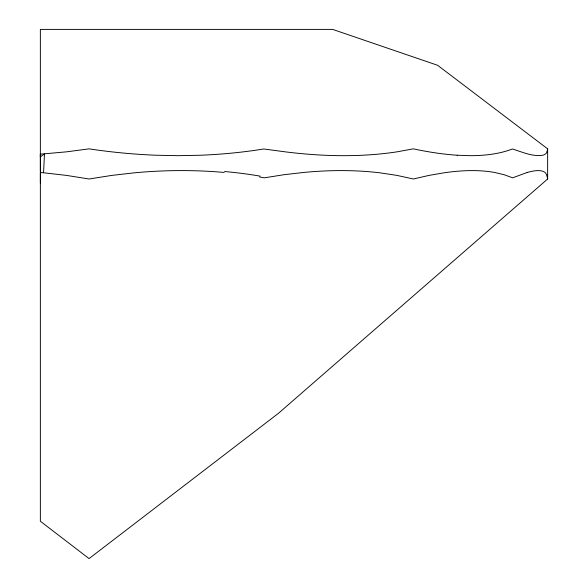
<?xml version="1.0" encoding="UTF-8"?>
<svg xmlns="http://www.w3.org/2000/svg" width="588" height="588" viewBox="0 0 588 588"><rect width="100%" height="100%" fill="white"/><g stroke="black" fill="none" stroke-linecap="round" stroke-linejoin="round"><path stroke-width="0.88" d="M457.148 155.225A368.669 125.354 32.8 0 1 413.32 148.845L397.179 151.807A363.377 185.073 23.3 0 1 344.208 155.673A363.259 185.014 23.3 0 1 285.753 151.91L263.733 148.984A368.257 221.059 8.6 0 1 200.008 155.254L178.09 155.673L155.945 155.225A367.713 220.735 8.6 0 1 89.067 148.852L66.804 151.807L40.359 154.174L40.359 183.213M224.197 172.446A343.51 223.521 -10.2 0 0 134.667 172.791L111.823 175.4L89.119 178.995L66.407 175.393L43.556 172.776L44.475 153.938L40.359 156.915L40.359 154.174M547.09 151.807L547.641 148.852L437.619 65.283L332.668 29.4L40.359 29.4L40.359 170.954M527.289 172.416L512.64 177.826L504.195 174.739L494.486 172.438A343.51 125.406 -36.6 0 0 443.933 172.821L429.02 175.4L413.364 178.995L396.915 175.393L379.547 172.776A343.451 190.644 -26 0 0 303.386 172.475L283.923 174.724L264.335 177.826L259.587 176.988M457.155 155.225L470.099 155.673A366.861 124.744 32.8 0 0 512.383 148.977C522.188 151.947 532.243 156.834 542.731 155.232A368.309 44.012 37.2 0 0 547.634 148.852L547.641 178.995L278.469 413.298L89.06 558.6L40.359 521.24L40.359 172.549L43.556 172.776M547.083 175.393L547.641 178.995L547.075 175.4L545.377 172.769A343.451 46.136 -41 0 0 527.215 172.49M224.579 171.52A350.191 230.305 -10.5 0 1 260.08 176.128"/></g></svg>
